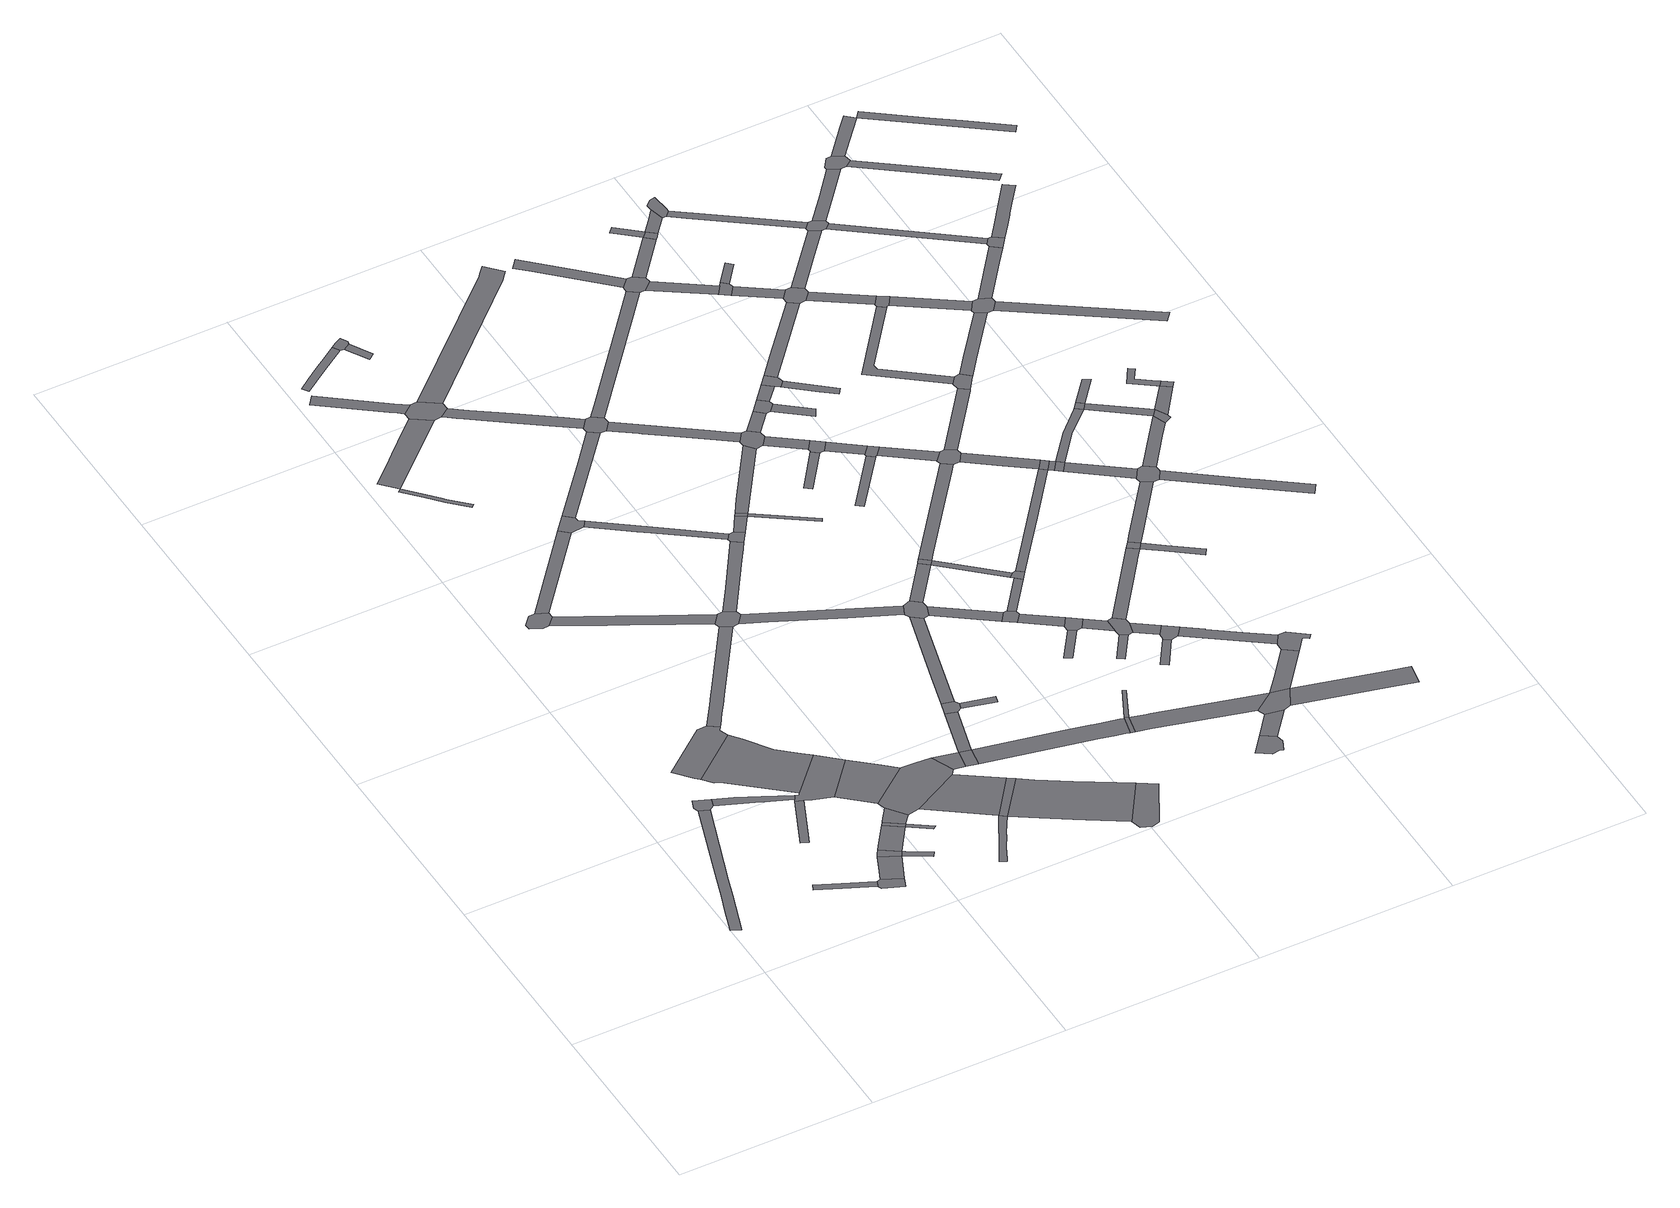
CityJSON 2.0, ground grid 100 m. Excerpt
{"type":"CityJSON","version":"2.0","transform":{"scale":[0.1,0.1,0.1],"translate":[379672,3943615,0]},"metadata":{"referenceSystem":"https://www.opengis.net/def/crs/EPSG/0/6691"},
"CityObjects":{
"road1":{"type":"Road","attributes":{"class":"1040","function":"9020","usage":"9","RoadStructureAttribute.sectionType":"1"},"geometry":[{"type":"MultiSurface","lod":"1","boundaries":[[[0,1,2,3,4,5,6,7,8,9]]]}]},
"road2":{"type":"Road","attributes":{"class":"1040","function":"9020","usage":"9","RoadStructureAttribute.sectionType":"4"},"geometry":[{"type":"MultiSurface","lod":"1","boundaries":[[[10,11,0,9,12,13]]]}]},
"road3":{"type":"Road","attributes":{"class":"1040","function":"9020","usage":"9","RoadStructureAttribute.sectionType":"1"},"geometry":[{"type":"MultiSurface","lod":"1","boundaries":[[[14,15,16,17,18,19]]]}]},
"road4":{"type":"Road","attributes":{"class":"1040","function":"9020","usage":"9","RoadStructureAttribute.sectionType":"1"},"geometry":[{"type":"MultiSurface","lod":"1","boundaries":[[[20,21,13,12,22,23,24,25]]]}]},
"road5":{"type":"Road","attributes":{"class":"1040","function":"9020","usage":"9","RoadStructureAttribute.sectionType":"4"},"geometry":[{"type":"MultiSurface","lod":"1","boundaries":[[[26,19,18,27,28,29,30]]]}]},
"road6":{"type":"Road","attributes":{"class":"1040","function":"9020","usage":"9","RoadStructureAttribute.sectionType":"1"},"geometry":[{"type":"MultiSurface","lod":"1","boundaries":[[[31,32,33,34]]]}]},
"road7":{"type":"Road","attributes":{"name":"都道318号","class":"1040","function":"3","usage":"1","RoadStructureAttribute.sectionType":"4"},"geometry":[{"type":"MultiSurface","lod":"1","boundaries":[[[35,36,37,38,39,40,41,42]]]}]},
"road8":{"type":"Road","attributes":{"class":"1040","function":"9020","usage":"9","RoadStructureAttribute.sectionType":"1"},"geometry":[{"type":"MultiSurface","lod":"1","boundaries":[[[43,44,26,30,45]]]}]},
"road9":{"type":"Road","attributes":{"name":"都道318号","class":"1040","function":"3","usage":"1","RoadStructureAttribute.sectionType":"1"},"geometry":[{"type":"MultiSurface","lod":"1","boundaries":[[[46,47,48,42,41,49,50,51,52]]]}]},
"road10":{"type":"Road","attributes":{"class":"1040","function":"9020","usage":"9","RoadStructureAttribute.sectionType":"4"},"geometry":[{"type":"MultiSurface","lod":"1","boundaries":[[[53,54,43,45,55]]]}]},
"road11":{"type":"Road","attributes":{"class":"1040","function":"9020","usage":"9","RoadStructureAttribute.sectionType":"4"},"geometry":[{"type":"MultiSurface","lod":"1","boundaries":[[[56,57,58,59,60,61,62,63]]]}]},
"road12":{"type":"Road","attributes":{"class":"1040","function":"9020","usage":"9","RoadStructureAttribute.sectionType":"1"},"geometry":[{"type":"MultiSurface","lod":"1","boundaries":[[[64,65,53,55,66,67,68,69]]]}]},
"road13":{"type":"Road","attributes":{"class":"1040","function":"9020","usage":"9","RoadStructureAttribute.sectionType":"1"},"geometry":[{"type":"MultiSurface","lod":"1","boundaries":[[[70,71,72,73,55,45]]]}]},
"road14":{"type":"Road","attributes":{"name":"都道318号","class":"1040","function":"3","usage":"1","RoadStructureAttribute.sectionType":"4"},"geometry":[{"type":"MultiSurface","lod":"1","boundaries":[[[74,75,52,51,76,25,24,31,34,77]]]}]},
"road15":{"type":"Road","attributes":{"class":"1040","function":"9020","usage":"9","RoadStructureAttribute.sectionType":"4"},"geometry":[{"type":"MultiSurface","lod":"1","boundaries":[[[78,64,69,79]]]}]},
"road16":{"type":"Road","attributes":{"class":"1040","function":"9020","usage":"9","RoadStructureAttribute.sectionType":"1"},"geometry":[{"type":"MultiSurface","lod":"1","boundaries":[[[80,81,82,83,78,79]]]}]},
"road17":{"type":"Road","attributes":{"class":"1040","function":"9020","usage":"9","RoadStructureAttribute.sectionType":"1"},"geometry":[{"type":"MultiSurface","lod":"1","boundaries":[[[84,85,79,69]]]}]},
"road18":{"type":"Road","attributes":{"name":"都道318号","class":"1040","function":"3","usage":"1","RoadStructureAttribute.sectionType":"1"},"geometry":[{"type":"MultiSurface","lod":"1","boundaries":[[[86,75,74,87,88]]]}]},
"road19":{"type":"Road","attributes":{"class":"1040","function":"9020","usage":"9","RoadStructureAttribute.sectionType":"1"},"geometry":[{"type":"MultiSurface","lod":"1","boundaries":[[[89,90,91,92,93,94,95,96,97]]]}]},
"road20":{"type":"Road","attributes":{"class":"1040","function":"9020","usage":"9","RoadStructureAttribute.sectionType":"1"},"geometry":[{"type":"MultiSurface","lod":"1","boundaries":[[[98,99,56,63,100]]]}]},
"road21":{"type":"Road","attributes":{"class":"1040","function":"9020","usage":"9","RoadStructureAttribute.sectionType":"1"},"geometry":[{"type":"MultiSurface","lod":"1","boundaries":[[[101,102,62,61,103,104,105,106,107,108,109]]]}]},
"road22":{"type":"Road","attributes":{"class":"1040","function":"9020","usage":"9","RoadStructureAttribute.sectionType":"1"},"geometry":[{"type":"MultiSurface","lod":"1","boundaries":[[[110,111,112,113,114,115,116,117,118,119,120,37,36]]]}]},
"road23":{"type":"Road","attributes":{"name":"都道318号","class":"1040","function":"3","usage":"1","RoadStructureAttribute.sectionType":"4"},"geometry":[{"type":"MultiSurface","lod":"1","boundaries":[[[121,122,123,88,87,82,81,124,125]]]}]},
"road24":{"type":"Road","attributes":{"class":"1040","function":"9020","usage":"9","RoadStructureAttribute.sectionType":"1"},"geometry":[{"type":"MultiSurface","lod":"1","boundaries":[[[126,127,128,129,130,131,132,96,133,134]]]}]},
"road25":{"type":"Road","attributes":{"class":"1040","function":"9020","usage":"9","RoadStructureAttribute.sectionType":"1"},"geometry":[{"type":"MultiSurface","lod":"1","boundaries":[[[135,136,137,138,139,140,141,142,143,144,145]]]}]},
"road26":{"type":"Road","attributes":{"class":"1040","function":"9020","usage":"9","RoadStructureAttribute.sectionType":"1"},"geometry":[{"type":"MultiSurface","lod":"1","boundaries":[[[146,147,148,149,150,151,152,153,154,155]]]}]},
"road27":{"type":"Road","attributes":{"name":"都道318号","class":"1040","function":"3","usage":"1","RoadStructureAttribute.sectionType":"1"},"geometry":[{"type":"MultiSurface","lod":"1","boundaries":[[[125,124,142,156]]]}]},
"road28":{"type":"Road","attributes":{"class":"1040","function":"9020","usage":"9","RoadStructureAttribute.sectionType":"1"},"geometry":[{"type":"MultiSurface","lod":"1","boundaries":[[[157,158,159,160,161,162,163,164]]]}]},
"road29":{"type":"Road","attributes":{"class":"1040","function":"9020","usage":"9","RoadStructureAttribute.sectionType":"4"},"geometry":[{"type":"MultiSurface","lod":"1","boundaries":[[[165,166,98,100,167,168,169,170]]]}]},
"road30":{"type":"Road","attributes":{"class":"1040","function":"9020","usage":"9","RoadStructureAttribute.sectionType":"4"},"geometry":[{"type":"MultiSurface","lod":"1","boundaries":[[[171,109,108,115,114,172,173,174]]]}]},
"road31":{"type":"Road","attributes":{"class":"1040","function":"9020","usage":"9","RoadStructureAttribute.sectionType":"1"},"geometry":[{"type":"MultiSurface","lod":"1","boundaries":[[[122,121,175,176]]]}]},
"road32":{"type":"Road","attributes":{"name":"都道318号","class":"1040","function":"3","usage":"1","RoadStructureAttribute.sectionType":"4"},"geometry":[{"type":"MultiSurface","lod":"1","boundaries":[[[156,142,141,177]]]}]},
"road33":{"type":"Road","attributes":{"class":"1040","function":"9020","usage":"9","RoadStructureAttribute.sectionType":"4"},"geometry":[{"type":"MultiSurface","lod":"1","boundaries":[[[178,155,154,126,134,179,180,181]]]}]},
"road34":{"type":"Road","attributes":{"class":"1040","function":"9020","usage":"9","RoadStructureAttribute.sectionType":"4"},"geometry":[{"type":"MultiSurface","lod":"1","boundaries":[[[176,175,182,183]]]}]},
"road35":{"type":"Road","attributes":{"class":"1040","function":"9020","usage":"9","RoadStructureAttribute.sectionType":"4"},"geometry":[{"type":"MultiSurface","lod":"1","boundaries":[[[184,185,157,164,186,187,188]]]}]},
"road36":{"type":"Road","attributes":{"class":"1040","function":"9020","usage":"9","RoadStructureAttribute.sectionType":"1"},"geometry":[{"type":"MultiSurface","lod":"1","boundaries":[[[189,190,187,186]]]}]},
"road37":{"type":"Road","attributes":{"class":"1040","function":"9020","usage":"9","RoadStructureAttribute.sectionType":"1"},"geometry":[{"type":"MultiSurface","lod":"1","boundaries":[[[191,176,183,192,193]]]}]},
"road38":{"type":"Road","attributes":{"class":"1040","function":"9020","usage":"9","RoadStructureAttribute.sectionType":"1"},"geometry":[{"type":"MultiSurface","lod":"1","boundaries":[[[194,195,168,167,196,197,198,199]]]}]},
"road39":{"type":"Road","attributes":{"name":"都道318号","class":"1040","function":"3","usage":"1","RoadStructureAttribute.sectionType":"1"},"geometry":[{"type":"MultiSurface","lod":"1","boundaries":[[[200,201,202,177,141,203,204,205,206,207,208]]]}]},
"road40":{"type":"Road","attributes":{"class":"1040","function":"9020","usage":"9","RoadStructureAttribute.sectionType":"1"},"geometry":[{"type":"MultiSurface","lod":"1","boundaries":[[[209,210,171,174,211,212,213]]]}]},
"road41":{"type":"Road","attributes":{"class":"1040","function":"9020","usage":"9","RoadStructureAttribute.sectionType":"1"},"geometry":[{"type":"MultiSurface","lod":"1","boundaries":[[[214,215,165,170,216]]]}]},
"road42":{"type":"Road","attributes":{"class":"1040","function":"9020","usage":"9","RoadStructureAttribute.sectionType":"4"},"geometry":[{"type":"MultiSurface","lod":"1","boundaries":[[[217,191,193,218,219,220]]]}]},
"road43":{"type":"Road","attributes":{"class":"1040","function":"9020","usage":"9","RoadStructureAttribute.sectionType":"1"},"geometry":[{"type":"MultiSurface","lod":"1","boundaries":[[[221,222,223,180,179,224,225,226,227,228,229,230,231]]]}]},
"road44":{"type":"Road","attributes":{"class":"1040","function":"9020","usage":"9","RoadStructureAttribute.sectionType":"1"},"geometry":[{"type":"MultiSurface","lod":"1","boundaries":[[[173,172,232,233,234,235]]]}]},
"road45":{"type":"Road","attributes":{"class":"1040","function":"9020","usage":"9","RoadStructureAttribute.sectionType":"1"},"geometry":[{"type":"MultiSurface","lod":"1","boundaries":[[[236,237,219,218]]]}]},
"road46":{"type":"Road","attributes":{"class":"1040","function":"9020","usage":"9","RoadStructureAttribute.sectionType":"4"},"geometry":[{"type":"MultiSurface","lod":"1","boundaries":[[[238,239,199,198,209,213,240]]]}]},
"road47":{"type":"Road","attributes":{"name":"都道318号","class":"1040","function":"3","usage":"1","RoadStructureAttribute.sectionType":"4"},"geometry":[{"type":"MultiSurface","lod":"1","boundaries":[[[208,207,241,242,243,244]]]}]},
"road48":{"type":"Road","attributes":{"class":"1040","function":"9020","usage":"9","RoadStructureAttribute.sectionType":"1"},"geometry":[{"type":"MultiSurface","lod":"1","boundaries":[[[245,246,247,248,249,183,182,250,251,252,253,254]]]}]},
"road49":{"type":"Road","attributes":{"class":"1040","function":"9020","usage":"9","RoadStructureAttribute.sectionType":"1"},"geometry":[{"type":"MultiSurface","lod":"1","boundaries":[[[255,256,257,217,220,258]]]}]},
"road50":{"type":"Road","attributes":{"class":"1040","function":"9020","usage":"9","RoadStructureAttribute.sectionType":"1"},"geometry":[{"type":"MultiSurface","lod":"1","boundaries":[[[259,238,240,260]]]}]},
"road51":{"type":"Road","attributes":{"class":"1040","function":"9020","usage":"9","RoadStructureAttribute.sectionType":"4"},"geometry":[{"type":"MultiSurface","lod":"1","boundaries":[[[261,231,230,214,216,262,263,264]]]}]},
"road52":{"type":"Road","attributes":{"class":"1040","function":"9020","usage":"9","RoadStructureAttribute.sectionType":"1"},"geometry":[{"type":"MultiSurface","lod":"1","boundaries":[[[265,266,267,178,181,268,269]]]}]},
"road53":{"type":"Road","attributes":{"class":"1040","function":"9020","usage":"9","RoadStructureAttribute.sectionType":"4"},"geometry":[{"type":"MultiSurface","lod":"1","boundaries":[[[270,259,260,271]]]}]},
"road54":{"type":"Road","attributes":{"class":"1040","function":"9020","usage":"9","RoadStructureAttribute.sectionType":"4"},"geometry":[{"type":"MultiSurface","lod":"1","boundaries":[[[272,235,234,255,258,273,274,275]]]}]},
"road55":{"type":"Road","attributes":{"class":"1040","function":"9020","usage":"9","RoadStructureAttribute.sectionType":"1"},"geometry":[{"type":"MultiSurface","lod":"1","boundaries":[[[276,277,271,260]]]}]},
"road56":{"type":"Road","attributes":{"class":"1040","function":"9020","usage":"9","RoadStructureAttribute.sectionType":"1"},"geometry":[{"type":"MultiSurface","lod":"1","boundaries":[[[278,279,270,271,280]]]}]},
"road57":{"type":"Road","attributes":{"class":"1040","function":"9020","usage":"9","RoadStructureAttribute.sectionType":"1"},"geometry":[{"type":"MultiSurface","lod":"1","boundaries":[[[281,282,263,262,283,284,285,286,287,288]]]}]},
"road58":{"type":"Road","attributes":{"class":"1040","function":"9020","usage":"9","RoadStructureAttribute.sectionType":"4"},"geometry":[{"type":"MultiSurface","lod":"1","boundaries":[[[289,254,253,290,291]]]}]},
"road59":{"type":"Road","attributes":{"class":"1040","function":"9020","usage":"9","RoadStructureAttribute.sectionType":"1"},"geometry":[{"type":"MultiSurface","lod":"1","boundaries":[[[274,273,292,293]]]}]},
"road60":{"type":"Road","attributes":{"class":"1040","function":"9020","usage":"9","RoadStructureAttribute.sectionType":"1"},"geometry":[{"type":"MultiSurface","lod":"1","boundaries":[[[294,272,275,295]]]}]},
"road61":{"type":"Road","attributes":{"class":"1040","function":"9020","usage":"9","RoadStructureAttribute.sectionType":"1"},"geometry":[{"type":"MultiSurface","lod":"1","boundaries":[[[296,297,289,291]]]}]},
"road62":{"type":"Road","attributes":{"class":"1040","function":"9020","usage":"9","RoadStructureAttribute.sectionType":"4"},"geometry":[{"type":"MultiSurface","lod":"1","boundaries":[[[298,294,295,299]]]}]},
"road63":{"type":"Road","attributes":{"class":"1040","function":"9020","usage":"9","RoadStructureAttribute.sectionType":"4"},"geometry":[{"type":"MultiSurface","lod":"1","boundaries":[[[300,293,292,301,302,303]]]}]},
"road64":{"type":"Road","attributes":{"class":"1040","function":"9020","usage":"9","RoadStructureAttribute.sectionType":"1"},"geometry":[{"type":"MultiSurface","lod":"1","boundaries":[[[304,305,306,261,264,307,308]]]}]},
"road65":{"type":"Road","attributes":{"class":"1040","function":"9020","usage":"9","RoadStructureAttribute.sectionType":"4"},"geometry":[{"type":"MultiSurface","lod":"1","boundaries":[[[309,288,287,278,280,310,311,312]]]}]},
"road66":{"type":"Road","attributes":{"class":"1040","function":"9020","usage":"9","RoadStructureAttribute.sectionType":"1"},"geometry":[{"type":"MultiSurface","lod":"1","boundaries":[[[313,314,315,316]]]}]},
"road67":{"type":"Road","attributes":{"class":"1040","function":"9020","usage":"9","RoadStructureAttribute.sectionType":"1"},"geometry":[{"type":"MultiSurface","lod":"1","boundaries":[[[317,318,319,320]]]}]},
"road68":{"type":"Road","attributes":{"class":"1040","function":"9020","usage":"9","RoadStructureAttribute.sectionType":"1"},"geometry":[{"type":"MultiSurface","lod":"1","boundaries":[[[302,301,321,322]]]}]},
"road69":{"type":"Road","attributes":{"class":"1040","function":"9020","usage":"9","RoadStructureAttribute.sectionType":"1"},"geometry":[{"type":"MultiSurface","lod":"1","boundaries":[[[299,295,323,324]]]}]},
"road70":{"type":"Road","attributes":{"class":"1040","function":"9020","usage":"9","RoadStructureAttribute.sectionType":"1"},"geometry":[{"type":"MultiSurface","lod":"1","boundaries":[[[325,300,303,326]]]}]},
"road71":{"type":"Road","attributes":{"class":"1040","function":"9020","usage":"9","RoadStructureAttribute.sectionType":"1"},"geometry":[{"type":"MultiSurface","lod":"1","boundaries":[[[311,310,327,328]]]}]},
"road72":{"type":"Road","attributes":{"class":"1040","function":"9020","usage":"9","RoadStructureAttribute.sectionType":"1"},"geometry":[{"type":"MultiSurface","lod":"1","boundaries":[[[329,309,312,330]]]}]},
"road73":{"type":"Road","attributes":{"class":"1040","function":"9020","usage":"9","RoadStructureAttribute.sectionType":"1"},"geometry":[{"type":"MultiSurface","lod":"1","boundaries":[[[331,332,333,291,290,334,335,336,337]]]}]},
"road74":{"type":"Road","attributes":{"class":"1040","function":"9020","usage":"9","RoadStructureAttribute.sectionType":"4"},"geometry":[{"type":"MultiSurface","lod":"1","boundaries":[[[322,321,313,316,338,339]]]}]},
"road75":{"type":"Road","attributes":{"class":"1040","function":"9020","usage":"9","RoadStructureAttribute.sectionType":"4"},"geometry":[{"type":"MultiSurface","lod":"1","boundaries":[[[340,341,342,343,344,345,346]]]}]},
"road76":{"type":"Road","attributes":{"class":"1040","function":"9020","usage":"9","RoadStructureAttribute.sectionType":"1"},"geometry":[{"type":"MultiSurface","lod":"1","boundaries":[[[347,348,349,350]]]}]},
"road77":{"type":"Road","attributes":{"class":"1040","function":"9020","usage":"9","RoadStructureAttribute.sectionType":"1"},"geometry":[{"type":"MultiSurface","lod":"1","boundaries":[[[351,352,353,354]]]}]},
"road78":{"type":"Road","attributes":{"class":"1040","function":"9020","usage":"9","RoadStructureAttribute.sectionType":"4"},"geometry":[{"type":"MultiSurface","lod":"1","boundaries":[[[328,327,355,317,320,356,357]]]}]},
"road79":{"type":"Road","attributes":{"class":"1040","function":"9020","usage":"9","RoadStructureAttribute.sectionType":"4"},"geometry":[{"type":"MultiSurface","lod":"1","boundaries":[[[358,324,323,325,326,359]]]}]},
"road80":{"type":"Road","attributes":{"class":"1040","function":"9020","usage":"9","RoadStructureAttribute.sectionType":"1"},"geometry":[{"type":"MultiSurface","lod":"1","boundaries":[[[339,338,360,361]]]}]},
"road81":{"type":"Road","attributes":{"class":"1040","function":"9020","usage":"9","RoadStructureAttribute.sectionType":"4"},"geometry":[{"type":"MultiSurface","lod":"1","boundaries":[[[362,329,330,363,364,365]]]}]},
"road82":{"type":"Road","attributes":{"class":"1040","function":"9020","usage":"9","RoadStructureAttribute.sectionType":"1"},"geometry":[{"type":"MultiSurface","lod":"1","boundaries":[[[366,367,368,369,370,371,372]]]}]},
"road83":{"type":"Road","attributes":{"class":"1040","function":"9020","usage":"9","RoadStructureAttribute.sectionType":"1"},"geometry":[{"type":"MultiSurface","lod":"1","boundaries":[[[373,374,375,376,298,299,377,378,379,380]]]}]},
"road84":{"type":"Road","attributes":{"class":"1040","function":"9020","usage":"9","RoadStructureAttribute.sectionType":"1"},"geometry":[{"type":"MultiSurface","lod":"1","boundaries":[[[357,356,381,382]]]}]},
"road85":{"type":"Road","attributes":{"class":"1040","function":"9020","usage":"9","RoadStructureAttribute.sectionType":"4"},"geometry":[{"type":"MultiSurface","lod":"1","boundaries":[[[383,361,360,351,354,384,385,386]]]}]},
"road86":{"type":"Road","attributes":{"class":"1040","function":"9020","usage":"9","RoadStructureAttribute.sectionType":"1"},"geometry":[{"type":"MultiSurface","lod":"1","boundaries":[[[387,362,365,388,389]]]}]},
"road87":{"type":"Road","attributes":{"class":"1040","function":"9020","usage":"9","RoadStructureAttribute.sectionType":"1"},"geometry":[{"type":"MultiSurface","lod":"1","boundaries":[[[390,391,364,363]]]}]},
"road88":{"type":"Road","attributes":{"class":"1040","function":"9020","usage":"9","RoadStructureAttribute.sectionType":"1"},"geometry":[{"type":"MultiSurface","lod":"1","boundaries":[[[392,340,346,393]]]}]},
"road89":{"type":"Road","attributes":{"class":"1040","function":"9020","usage":"9","RoadStructureAttribute.sectionType":"1"},"geometry":[{"type":"MultiSurface","lod":"1","boundaries":[[[394,395,396,397]]]}]},
"road90":{"type":"Road","attributes":{"class":"1040","function":"9020","usage":"9","RoadStructureAttribute.sectionType":"4"},"geometry":[{"type":"MultiSurface","lod":"1","boundaries":[[[382,381,347,350,398,399,400]]]}]},
"road91":{"type":"Road","attributes":{"class":"1040","function":"9020","usage":"9","RoadStructureAttribute.sectionType":"1"},"geometry":[{"type":"MultiSurface","lod":"1","boundaries":[[[385,384,401,402]]]}]},
"road92":{"type":"Road","attributes":{"class":"1040","function":"9020","usage":"9","RoadStructureAttribute.sectionType":"4"},"geometry":[{"type":"MultiSurface","lod":"1","boundaries":[[[403,387,389,404,405,406]]]}]},
"road93":{"type":"Road","attributes":{"class":"1040","function":"9020","usage":"9","RoadStructureAttribute.sectionType":"4"},"geometry":[{"type":"MultiSurface","lod":"1","boundaries":[[[407,372,371,304,308,408,409,410]]]}]},
"road94":{"type":"Road","attributes":{"class":"1040","function":"9020","usage":"9","RoadStructureAttribute.sectionType":"4"},"geometry":[{"type":"MultiSurface","lod":"1","boundaries":[[[337,336,392,393,411,412]]]}]},
"road95":{"type":"Road","attributes":{"class":"1040","function":"9020","usage":"9","RoadStructureAttribute.sectionType":"4"},"geometry":[{"type":"MultiSurface","lod":"1","boundaries":[[[402,401,413,394,397,414,415]]]}]},
"road96":{"type":"Road","attributes":{"class":"1040","function":"9020","usage":"9","RoadStructureAttribute.sectionType":"1"},"geometry":[{"type":"MultiSurface","lod":"1","boundaries":[[[400,399,416,417]]]}]},
"road97":{"type":"Road","attributes":{"class":"1040","function":"9020","usage":"9","RoadStructureAttribute.sectionType":"1"},"geometry":[{"type":"MultiSurface","lod":"1","boundaries":[[[418,419,420,405,404]]]}]},
"road98":{"type":"Road","attributes":{"class":"1040","function":"9020","usage":"9","RoadStructureAttribute.sectionType":"1"},"geometry":[{"type":"MultiSurface","lod":"1","boundaries":[[[421,422,383,386,423,424,425]]]}]},
"road99":{"type":"Road","attributes":{"class":"1040","function":"9020","usage":"9","RoadStructureAttribute.sectionType":"1"},"geometry":[{"type":"MultiSurface","lod":"1","boundaries":[[[426,427,358,359,428,429,430]]]}]},
"road100":{"type":"Road","attributes":{"class":"1040","function":"9020","usage":"9","RoadStructureAttribute.sectionType":"1"},"geometry":[{"type":"MultiSurface","lod":"1","boundaries":[[[409,408,431,432]]]}]},
"road101":{"type":"Road","attributes":{"class":"1040","function":"9020","usage":"9","RoadStructureAttribute.sectionType":"1"},"geometry":[{"type":"MultiSurface","lod":"1","boundaries":[[[433,407,410,434]]]}]},
"road102":{"type":"Road","attributes":{"class":"1040","function":"9020","usage":"9","RoadStructureAttribute.sectionType":"4"},"geometry":[{"type":"MultiSurface","lod":"1","boundaries":[[[435,417,416,373,380,436,437,438]]]}]},
"road103":{"type":"Road","attributes":{"class":"1040","function":"9020","usage":"9","RoadStructureAttribute.sectionType":"1"},"geometry":[{"type":"MultiSurface","lod":"1","boundaries":[[[439,440,441,415,414,442,443]]]}]},
"road104":{"type":"Road","attributes":{"class":"1040","function":"9020","usage":"9","RoadStructureAttribute.sectionType":"1"},"geometry":[{"type":"MultiSurface","lod":"1","boundaries":[[[444,445,337,412,446]]]}]},
"road105":{"type":"Road","attributes":{"class":"1040","function":"9020","usage":"9","RoadStructureAttribute.sectionType":"1"},"geometry":[{"type":"MultiSurface","lod":"1","boundaries":[[[447,448,403,406,449,450]]]}]},
"road106":{"type":"Road","attributes":{"class":"1040","function":"9020","usage":"9","RoadStructureAttribute.sectionType":"1"},"geometry":[{"type":"MultiSurface","lod":"1","boundaries":[[[451,452,453,454,433,455]]]}]},
"road107":{"type":"Road","attributes":{"class":"1040","function":"9020","usage":"9","RoadStructureAttribute.sectionType":"4"},"geometry":[{"type":"MultiSurface","lod":"1","boundaries":[[[456,432,431,457,458,459]]]}]},
"road108":{"type":"Road","attributes":{"class":"1040","function":"9020","usage":"9","RoadStructureAttribute.sectionType":"4"},"geometry":[{"type":"MultiSurface","lod":"1","boundaries":[[[455,433,434,460,461]]]}]},
"road109":{"type":"Road","attributes":{"class":"1040","function":"9020","usage":"9","RoadStructureAttribute.sectionType":"1"},"geometry":[{"type":"MultiSurface","lod":"1","boundaries":[[[437,436,462,426,463]]]}]},
"road110":{"type":"Road","attributes":{"class":"1040","function":"9020","usage":"9","RoadStructureAttribute.sectionType":"4"},"geometry":[{"type":"MultiSurface","lod":"1","boundaries":[[[464,421,425,465]]]}]},
"road111":{"type":"Road","attributes":{"class":"1040","function":"9020","usage":"9","RoadStructureAttribute.sectionType":"1"},"geometry":[{"type":"MultiSurface","lod":"1","boundaries":[[[466,412,411,467,468,469]]]}]},
"road112":{"type":"Road","attributes":{"class":"1040","function":"9020","usage":"9","RoadStructureAttribute.sectionType":"1"},"geometry":[{"type":"MultiSurface","lod":"1","boundaries":[[[470,471,456,459]]]}]},
"road113":{"type":"Road","attributes":{"class":"1040","function":"9020","usage":"9","RoadStructureAttribute.sectionType":"1"},"geometry":[{"type":"MultiSurface","lod":"1","boundaries":[[[458,457,472,473]]]}]},
"road114":{"type":"Road","attributes":{"class":"1040","function":"9020","usage":"9","RoadStructureAttribute.sectionType":"1"},"geometry":[{"type":"MultiSurface","lod":"1","boundaries":[[[474,475,476,477,455,461,478]]]}]},
"road115":{"type":"Road","attributes":{"class":"1040","function":"9020","usage":"9","RoadStructureAttribute.sectionType":"4"},"geometry":[{"type":"MultiSurface","lod":"1","boundaries":[[[479,443,442,444,446,480,481,482]]]}]},
"road116":{"type":"Road","attributes":{"class":"1040","function":"9020","usage":"9","RoadStructureAttribute.sectionType":"1"},"geometry":[{"type":"MultiSurface","lod":"1","boundaries":[[[483,435,438,484,485]]]}]},
"road117":{"type":"Road","attributes":{"class":"1040","function":"9020","usage":"9","RoadStructureAttribute.sectionType":"4"},"geometry":[{"type":"MultiSurface","lod":"1","boundaries":[[[463,426,430,486]]]}]},
"road118":{"type":"Road","attributes":{"class":"1040","function":"9020","usage":"9","RoadStructureAttribute.sectionType":"1"},"geometry":[{"type":"MultiSurface","lod":"1","boundaries":[[[487,488,489,490,465,425]]]}]},
"road119":{"type":"Road","attributes":{"class":"1040","function":"9020","usage":"9","RoadStructureAttribute.sectionType":"4"},"geometry":[{"type":"MultiSurface","lod":"1","boundaries":[[[491,492,493,474,478,494,495,496]]]}]},
"road120":{"type":"Road","attributes":{"class":"1040","function":"9020","usage":"9","RoadStructureAttribute.sectionType":"1"},"geometry":[{"type":"MultiSurface","lod":"1","boundaries":[[[486,430,497,498]]]}]},
"road121":{"type":"Road","attributes":{"class":"1040","function":"9020","usage":"9","RoadStructureAttribute.sectionType":"4"},"geometry":[{"type":"MultiSurface","lod":"1","boundaries":[[[499,473,472,447,450,500,501,502]]]}]},
"road122":{"type":"Road","attributes":{"class":"1040","function":"9020","usage":"9","RoadStructureAttribute.sectionType":"4"},"geometry":[{"type":"MultiSurface","lod":"1","boundaries":[[[498,497,503,504]]]}]},
"road123":{"type":"Road","attributes":{"class":"1040","function":"9020","usage":"9","RoadStructureAttribute.sectionType":"1"},"geometry":[{"type":"MultiSurface","lod":"1","boundaries":[[[505,506,507,508,509,510,511,512,513]]]}]},
"road124":{"type":"Road","attributes":{"class":"1040","function":"9020","usage":"9","RoadStructureAttribute.sectionType":"1"},"geometry":[{"type":"MultiSurface","lod":"1","boundaries":[[[514,515,464,465,516,517]]]}]},
"road125":{"type":"Road","attributes":{"class":"1040","function":"9020","usage":"9","RoadStructureAttribute.sectionType":"4"},"geometry":[{"type":"MultiSurface","lod":"1","boundaries":[[[518,509,508,483,485,519,520,521]]]}]},
"road126":{"type":"Road","attributes":{"class":"1040","function":"9020","usage":"9","RoadStructureAttribute.sectionType":"1"},"geometry":[{"type":"MultiSurface","lod":"1","boundaries":[[[504,503,522,523,524]]]}]},
"road127":{"type":"Road","attributes":{"class":"1040","function":"9020","usage":"9","RoadStructureAttribute.sectionType":"1"},"geometry":[{"type":"MultiSurface","lod":"1","boundaries":[[[501,500,525,526]]]}]},
"road128":{"type":"Road","attributes":{"class":"1040","function":"9020","usage":"9","RoadStructureAttribute.sectionType":"1"},"geometry":[{"type":"MultiSurface","lod":"1","boundaries":[[[495,494,527,528,529]]]}]},
"road129":{"type":"Road","attributes":{"class":"1040","function":"9020","usage":"9","RoadStructureAttribute.sectionType":"1"},"geometry":[{"type":"MultiSurface","lod":"1","boundaries":[[[530,531,532,498,504,533,534]]]}]},
"road130":{"type":"Road","attributes":{"class":"1040","function":"9020","usage":"9","RoadStructureAttribute.sectionType":"1"},"geometry":[{"type":"MultiSurface","lod":"1","boundaries":[[[535,499,502,536,537]]]}]},
"road131":{"type":"Road","attributes":{"class":"1040","function":"9020","usage":"9","RoadStructureAttribute.sectionType":"4"},"geometry":[{"type":"MultiSurface","lod":"1","boundaries":[[[526,525,505,513,538,539,540]]]}]},
"road132":{"type":"Road","attributes":{"class":"1040","function":"9020","usage":"9","RoadStructureAttribute.sectionType":"4"},"geometry":[{"type":"MultiSurface","lod":"1","boundaries":[[[541,524,523,514,517,542,543,544]]]}]},
"road133":{"type":"Road","attributes":{"class":"1040","function":"9020","usage":"9","RoadStructureAttribute.sectionType":"1"},"geometry":[{"type":"MultiSurface","lod":"1","boundaries":[[[545,546,518,521,547,548]]]}]},
"road134":{"type":"Road","attributes":{"class":"1040","function":"9020","usage":"9","RoadStructureAttribute.sectionType":"4"},"geometry":[{"type":"MultiSurface","lod":"1","boundaries":[[[549,530,534,550]]]}]},
"road135":{"type":"Road","attributes":{"class":"1040","function":"9020","usage":"9","RoadStructureAttribute.sectionType":"1"},"geometry":[{"type":"MultiSurface","lod":"1","boundaries":[[[540,539,551,552]]]}]},
"road136":{"type":"Road","attributes":{"class":"1040","function":"9020","usage":"9","RoadStructureAttribute.sectionType":"4"},"geometry":[{"type":"MultiSurface","lod":"1","boundaries":[[[553,529,528,535,537,554,555,556]]]}]},
"road137":{"type":"Road","attributes":{"class":"1040","function":"9020","usage":"9","RoadStructureAttribute.sectionType":"1"},"geometry":[{"type":"MultiSurface","lod":"1","boundaries":[[[557,558,541,544,559,560]]]}]},
"road138":{"type":"Road","attributes":{"class":"1040","function":"9020","usage":"9","RoadStructureAttribute.sectionType":"1"},"geometry":[{"type":"MultiSurface","lod":"1","boundaries":[[[561,562,549,550]]]}]},
"road139":{"type":"Road","attributes":{"class":"1040","function":"9020","usage":"9","RoadStructureAttribute.sectionType":"1"},"geometry":[{"type":"MultiSurface","lod":"1","boundaries":[[[563,550,534,564,557,565]]]}]},
"road140":{"type":"Road","attributes":{"class":"1040","function":"9020","usage":"9","RoadStructureAttribute.sectionType":"1"},"geometry":[{"type":"MultiSurface","lod":"1","boundaries":[[[566,567,543,542,568,569,570,571]]]}]},
"road141":{"type":"Road","attributes":{"class":"1040","function":"9020","usage":"9","RoadStructureAttribute.sectionType":"4"},"geometry":[{"type":"MultiSurface","lod":"1","boundaries":[[[572,552,551,545,548,573,574,575]]]}]},
"road142":{"type":"Road","attributes":{"class":"1040","function":"9020","usage":"9","RoadStructureAttribute.sectionType":"4"},"geometry":[{"type":"MultiSurface","lod":"1","boundaries":[[[565,557,560,576,577]]]}]},
"road143":{"type":"Road","attributes":{"class":"1040","function":"9020","usage":"9","RoadStructureAttribute.sectionType":"1"},"geometry":[{"type":"MultiSurface","lod":"1","boundaries":[[[578,579,553,556,580,581]]]}]},
"road144":{"type":"Road","attributes":{"class":"1040","function":"9020","usage":"9","RoadStructureAttribute.sectionType":"1"},"geometry":[{"type":"MultiSurface","lod":"1","boundaries":[[[555,554,582,583]]]}]},
"road145":{"type":"Road","attributes":{"class":"1040","function":"9020","usage":"9","RoadStructureAttribute.sectionType":"1"},"geometry":[{"type":"MultiSurface","lod":"1","boundaries":[[[584,565,577,585]]]}]},
"road146":{"type":"Road","attributes":{"class":"1040","function":"9020","usage":"9","RoadStructureAttribute.sectionType":"1"},"geometry":[{"type":"MultiSurface","lod":"1","boundaries":[[[586,587,588,589,590,591,584,592]]]}]},
"road147":{"type":"Road","attributes":{"class":"1040","function":"9020","usage":"9","RoadStructureAttribute.sectionType":"1"},"geometry":[{"type":"MultiSurface","lod":"1","boundaries":[[[593,594,572,575,595,596]]]}]},
"road148":{"type":"Road","attributes":{"class":"1040","function":"9020","usage":"9","RoadStructureAttribute.sectionType":"4"},"geometry":[{"type":"MultiSurface","lod":"1","boundaries":[[[592,584,585,597]]]}]},
"road149":{"type":"Road","attributes":{"class":"1040","function":"9020","usage":"9","RoadStructureAttribute.sectionType":"4"},"geometry":[{"type":"MultiSurface","lod":"1","boundaries":[[[598,599,600,578,581,601,602,603]]]}]},
"road150":{"type":"Road","attributes":{"class":"1040","function":"9020","usage":"9","RoadStructureAttribute.sectionType":"1"},"geometry":[{"type":"MultiSurface","lod":"1","boundaries":[[[574,573,604,605,606,607]]]}]},
"road151":{"type":"Road","attributes":{"class":"1040","function":"9020","usage":"9","RoadStructureAttribute.sectionType":"4"},"geometry":[{"type":"MultiSurface","lod":"1","boundaries":[[[608,583,582,593,596,609,610]]]}]},
"road152":{"type":"Road","attributes":{"class":"1040","function":"9020","usage":"9","RoadStructureAttribute.sectionType":"1"},"geometry":[{"type":"MultiSurface","lod":"1","boundaries":[[[611,612,613,598,603,614,615]]]}]},
"road153":{"type":"Road","attributes":{"class":"1040","function":"9020","usage":"9","RoadStructureAttribute.sectionType":"1"},"geometry":[{"type":"MultiSurface","lod":"1","boundaries":[[[602,601,616,617]]]}]},
"road154":{"type":"Road","attributes":{"class":"1040","function":"9020","usage":"9","RoadStructureAttribute.sectionType":"1"},"geometry":[{"type":"MultiSurface","lod":"1","boundaries":[[[618,619,620,608,610,621,622,623,624,625]]]}]},
"road155":{"type":"Road","attributes":{"class":"1040","function":"9020","usage":"9","RoadStructureAttribute.sectionType":"1"},"geometry":[{"type":"MultiSurface","lod":"1","boundaries":[[[626,627,628,615,629,630,631]]]}]}
},
"vertices":[
[265,1097,0],[150,760,0],[126,690,0],[74,536,0],[46,454,0],[1,323,0],[47,302,0],[125,525,0],[159,625,0],[316,1075,0],
[274,1168,0],[255,1122,0],[340,1094,0],[355,1136,0],
[594,356,0],[475,410,0],[462,381,0],[581,326,0],[728,259,0],[741,288,0],
[563,1041,0],[452,1097,0],[518,1021,0],[556,1005,0],[683,953,0],[695,975,0],
[759,294,0],[736,239,0],[837,196,0],[852,234,0],[858,247,0],
[678,941,0],[563,685,0],[601,668,0],[715,925,0],
[612,1522,0],[626,1542,0],[576,1577,0],[526,1575,0],[284,1382,0],[358,1295,0],[376,1275,0],[629,1478,0],
[821,432,0],[792,367,0],[921,386,0],
[857,1210,0],[762,1293,0],[674,1423,0],[420,1225,0],[445,1216,0],[723,981,0],[902,1171,0],
[847,474,0],[828,447,0],[937,411,0],
[262,2612,0],[230,2610,0],[190,2565,0],[192,2536,0],[249,2510,0],[279,2512,0],[323,2558,0],[320,2587,0],
[942,607,0],[861,494,0],[950,430,0],[1020,534,0],[1020,535,0],[1029,547,0],
[934,378,0],[1046,313,0],[1062,337,0],[949,404,0],
[848,880,0],[1012,1074,0],[714,966,0],[752,912,0],
[954,625,0],[1042,566,0],
[1044,569,0],[1080,612,0],[1011,704,0],[957,629,0],
[1136,472,0],[1153,488,0],
[1137,965,0],[999,747,0],[1203,907,0],
[207,3540,0],[274,3466,0],[365,3375,0],[379,3389,0],[288,3480,0],[277,3492,0],[221,3554,0],[140,3643,0],[126,3629,0],
[625,3048,0],[389,2765,0],[672,3009,0],
[752,2329,0],[575,2423,0],[437,2427,0],[512,2387,0],[546,2369,0],[603,2339,0],[785,2243,0],[942,2159,0],[982,2208,0],
[634,1553,0],[677,1617,0],[709,1664,0],[746,1719,0],[1003,2102,0],[949,2131,0],[704,1765,0],[694,1751,0],[673,1721,0],[643,1676,0],[602,1616,0],
[1407,782,0],[1358,896,0],[1279,902,0],[1143,624,0],[1388,753,0],
[405,4035,0],[364,3997,0],[284,3923,0],[248,3890,0],[220,3865,0],[192,3838,0],[65,3722,0],[266,3758,0],[498,3972,0],
[1351,184,0],[1357,196,0],[1404,277,0],[1403,282,0],[1407,288,0],[1438,340,0],[1467,387,0],[1436,410,0],[1322,200,0],[1288,139,0],[1319,120,0],
[394,4157,0],[374,4172,0],[95,4383,0],[57,4334,0],[329,4131,0],[337,4125,0],[350,4116,0],[378,4095,0],[404,4073,0],[453,4113,0],
[1589,615,0],
[333,4622,0],[276,4584,0],[203,4536,0],[135,4486,0],[78,4445,0],[100,4415,0],[229,4506,0],[355,4588,0],
[692,3128,0],[663,3093,0],[740,3016,0],[764,3048,0],[739,3067,0],[738,3089,0],
[1013,2213,0],[1034,2109,0],[1075,2157,0],[1066,2186,0],
[1467,770,0],[1484,868,0],
[1624,591,0],
[493,4117,0],[538,3975,0],[588,4013,0],[587,4053,0],
[1526,757,0],[1543,856,0],
[395,4660,0],[361,4641,0],[375,4586,0],[410,4607,0],[414,4625,0],
[443,4471,0],[474,4495,0],
[1555,1126,0],[1605,1080,0],[1613,1110,0],
[1011,2866,0],[886,2958,0],[937,2870,0],[987,2834,0],[1269,2627,0],[1290,2657,0],
[2008,345,0],[1839,448,0],[1694,542,0],[1472,384,0],[1591,306,0],[1717,222,0],[1768,191,0],[1942,84,0],[2083,300,0],
[1272,2608,0],[1102,2348,0],[1255,2472,0],[1296,2534,0],[1322,2573,0],
[1063,3566,0],[929,3407,0],[1113,3531,0],
[1573,1192,0],[1636,1121,0],[1648,1156,0],[1632,1177,0],
[1019,3702,0],[830,3838,0],[667,3955,0],[544,3970,0],[595,3933,0],[602,3928,0],[622,3913,0],[795,3788,0],[937,3686,0],[1062,3597,0],[1098,3646,0],
[1158,2053,0],[1487,1903,0],[1719,1798,0],[1745,1852,0],
[1804,1078,0],[1813,1115,0],
[1316,2658,0],[1294,2655,0],[1360,2629,0],
[1956,31,0],[2008,7,0],[2050,20,0],[2173,245,0],
[2230,710,0],[2135,731,0],[2111,737,0],[2095,740,0],[1968,767,0],[2089,639,0],[2152,625,0],[2207,613,0],[2225,608,0],[2250,705,0],
[1733,1771,0],[1646,1454,0],[1623,1373,0],[1785,1733,0],
[1373,2751,0],[1421,2720,0],
[1128,3648,0],[1143,3533,0],[1181,3579,0],[1178,3612,0],
[1190,4769,0],[1156,4730,0],[1147,4719,0],[1226,4642,0],[1266,4690,0],
[1384,2767,0],[1432,2736,0],
[1787,1866,0],[1814,1739,0],[1835,1798,0],[1832,1829,0],
[1700,2527,0],[1710,2541,0],
[1637,3145,0],[1432,2844,0],[1676,3097,0],
[1612,3264,0],[1553,3307,0],[1265,3444,0],[1276,3436,0],[1396,3348,0],[1527,3251,0],[1634,3174,0],[1669,3222,0],
[2252,710,0],[2249,602,0],[2271,701,0],
[2082,1544,0],[2118,1593,0],
[1939,2069,0],[1986,2032,0],
[2348,864,0],[2331,873,0],
[1957,2093,0],[2005,2057,0],
[2138,1594,0],[2140,1502,0],[2175,1550,0],[2172,1571,0],
[1678,4306,0],[1576,4182,0],[1195,3727,0],[1626,4149,0],[1727,4271,0],
[1699,3223,0],[1714,3102,0],[1750,3150,0],[1746,3184,0],
[2314,1347,0],[2209,1193,0],[2242,1173,0],[2348,1325,0],
[1880,2958,0],[1735,2762,0],[1770,2737,0],[1915,2933,0],
[2312,1377,0],[2345,1427,0],
[2260,1783,0],[2282,1806,0],
[2274,1770,0],[2305,1744,0],
[1880,2979,0],[1915,3027,0],
[1787,3324,0],[1831,3283,0],
[2775,569,0],[2369,675,0],[2352,680,0],[2327,583,0],[2525,531,0],[2803,459,0],[2907,534,0],
[2377,1329,0],[2410,1379,0],
[2729,309,0],[2654,215,0],[2719,170,0],[2758,177,0],[2777,170,0],[2802,225,0],[2794,263,0],
[2089,2814,0],[1883,2546,0],[1915,2521,0],[2122,2787,0],
[2502,1206,0],[2415,1073,0],[2448,1051,0],[2536,1186,0],
[1883,2962,0],[1938,2936,0],[1974,2984,0],
[2303,1809,0],[2335,1783,0],
[2499,1240,0],[2500,1314,0],
[1839,3384,0],[1854,3284,0],[1888,3324,0],[1884,3347,0],
[1539,4553,0],[1412,4675,0],[1344,4740,0],[1306,4692,0],[1373,4632,0],[1679,4336,0],[1719,4379,0],
[2355,2608,0],[2181,2383,0],[1990,2136,0],[1962,2099,0],[2038,2099,0],[2229,2346,0],[2373,2533,0],[2403,2571,0],
[2087,2825,0],[2126,2871,0],
[2529,1321,0],[2564,1193,0],[2580,1255,0],[2577,1283,0],
[1906,3462,0],[1941,3411,0],[1953,3424,0],
[2017,3156,0],[2042,3200,0],
[2817,419,0],[2907,403,0],
[2659,1084,0],[2568,942,0],[2602,920,0],[2691,1063,0],
[2125,2792,0],[2131,2792,0],[2169,2839,0],
[2664,1120,0],[2698,1169,0],
[1947,3510,0],[1976,3405,0],[2002,3437,0],[1993,3471,0],
[1750,4380,0],[1757,4272,0],[1802,4314,0],[1798,4343,0],
[2947,417,0],[2999,517,0],
[2662,1089,0],[2731,1072,0],[2766,1120,0],
[2351,2629,0],[2390,2675,0],
[2113,3293,0],[2183,3237,0],[2206,3266,0],
[2815,1702,0],[2570,1376,0],[2814,1601,0],[2819,1607,0],[2864,1667,0],
[2726,2357,0],[2367,1892,0],[2400,1867,0],[2560,2074,0],[2758,2332,0],
[2031,4086,0],[2065,4135,0],
[1922,4586,0],[1966,4546,0],
[2415,2678,0],[2437,2574,0],[2470,2623,0],[2467,2647,0],
[2997,951,0],[2861,1051,0],[2860,1052,0],[3095,806,0],[3127,857,0],
[3095,766,0],[2975,618,0],[3160,718,0],
[2277,3891,0],[2033,3610,0],[2079,3571,0],[2325,3856,0],
[1883,4669,0],[1829,4715,0],[1804,4686,0],[1858,4640,0],[1946,4615,0],
[2078,4152,0],[2079,4053,0],[2114,4103,0],[2110,4126,0],
[1978,4561,0],[1992,4577,0],
[2595,2455,0],[2761,2407,0],
[2839,1734,0],[2888,1699,0],
[3431,410,0],[3404,303,0],[3532,272,0],[3551,380,0],
[2190,4231,0],[2161,4258,0],
[2275,3920,0],[2311,3967,0],
[2043,4730,0],[2029,4714,0],[2000,4679,0],[1948,4617,0],[2060,4659,0],
[3169,858,0],[3216,788,0],[3242,767,0],[3259,788,0],
[2669,3010,0],[2712,2968,0],[2717,2976,0],
[2794,2382,0],
[2955,1599,0],[3105,1486,0],[3126,1520,0],[2979,1631,0],
[2097,4796,0],[2068,4791,0],[2040,4764,0],[2081,4659,0],[2108,4688,0],[2106,4707,0],
[2782,2315,0],[2818,2365,0],
[2343,3969,0],[2357,3859,0],[2395,3905,0],[2393,3934,0],
[2814,2290,0],[2850,2340,0],
[2617,3668,0],[2336,3302,0],[2546,3140,0],[2665,3048,0],[2694,3085,0],[2575,3176,0],[2415,3299,0],[2413,3328,0],[2653,3641,0],
[3084,2060,0],[2864,1768,0],[2935,1762,0],[3137,2031,0],
[2724,3090,0],[2752,3027,0],[2763,3042,0],[2770,3051,0],
[2871,2248,0],[3081,2090,0],[3115,2143,0],
[2615,3684,0],[2650,3732,0],
[2156,4603,0],[2591,4283,0],[2620,4312,0],
[3065,2635,0],[3058,2627,0],[2942,2517,0],[2971,2490,0],[3100,2610,0],
[2593,4263,0],[2522,4086,0],[2648,4235,0],
[2657,3646,0],[2668,3647,0],[2701,3698,0],
[3147,2146,0],[3168,2032,0],[3200,2083,0],[3197,2113,0],
[2981,3418,0],[2791,3175,0],[2838,3138,0],[3034,3388,0],
[3090,2666,0],[3123,2642,0],
[2978,3439,0],[3012,3489,0],
[2643,4312,0],[2670,4235,0],[2699,4263,0],[2697,4284,0],
[3352,2419,0],[3275,2317,0],[3322,2281,0],[3375,2351,0],
[3226,2769,0],[3191,2790,0],
[3318,2497,0],[3293,2464,0],[3379,2452,0],
[3562,1813,0],[3550,1821,0],[3413,1849,0],[3439,1829,0],[3736,1608,0],[3769,1658,0],
[3043,3492,0],[3065,3391,0],[3101,3438,0],[3100,3468,0],
[3416,2370,0],[3412,2394,0],
[2868,4582,0],[2753,4444,0],[2801,4409,0],[2925,4557,0],
[3256,3793,0],[3279,3825,0],
[3474,2580,0],[3525,2547,0],
[3485,2615,0],[3398,2678,0],[3434,2733,0],[3406,2753,0],[3354,2669,0],[3464,2587,0],[3495,2608,0],
[3258,3773,0],[3152,3634,0],[3245,3656,0],[3306,3736,0],
[3545,2574,0],
[2927,4650,0],[2902,4649,0],[2866,4601,0],[2954,4558,0],[2990,4585,0],[2984,4623,0],
[3281,3244,0],[3409,3155,0],[3716,2945,0],[3756,2990,0],
[3300,3826,0],[3337,3777,0],[3346,3789,0],
[3109,4860,0],[3055,4798,0],[3002,4736,0],[3048,4697,0],[3154,4821,0],
[3514,4140,0],[3545,4174,0],
[3513,4111,0],[3411,3975,0],[3368,3917,0],[3401,3861,0],[3442,3916,0],[3447,3923,0],[3488,3977,0],[3562,4075,0],
[3562,4573,0],[3442,4661,0],[3182,4854,0],[3674,4437,0],[3737,4390,0],[3762,4425,0]
]}
